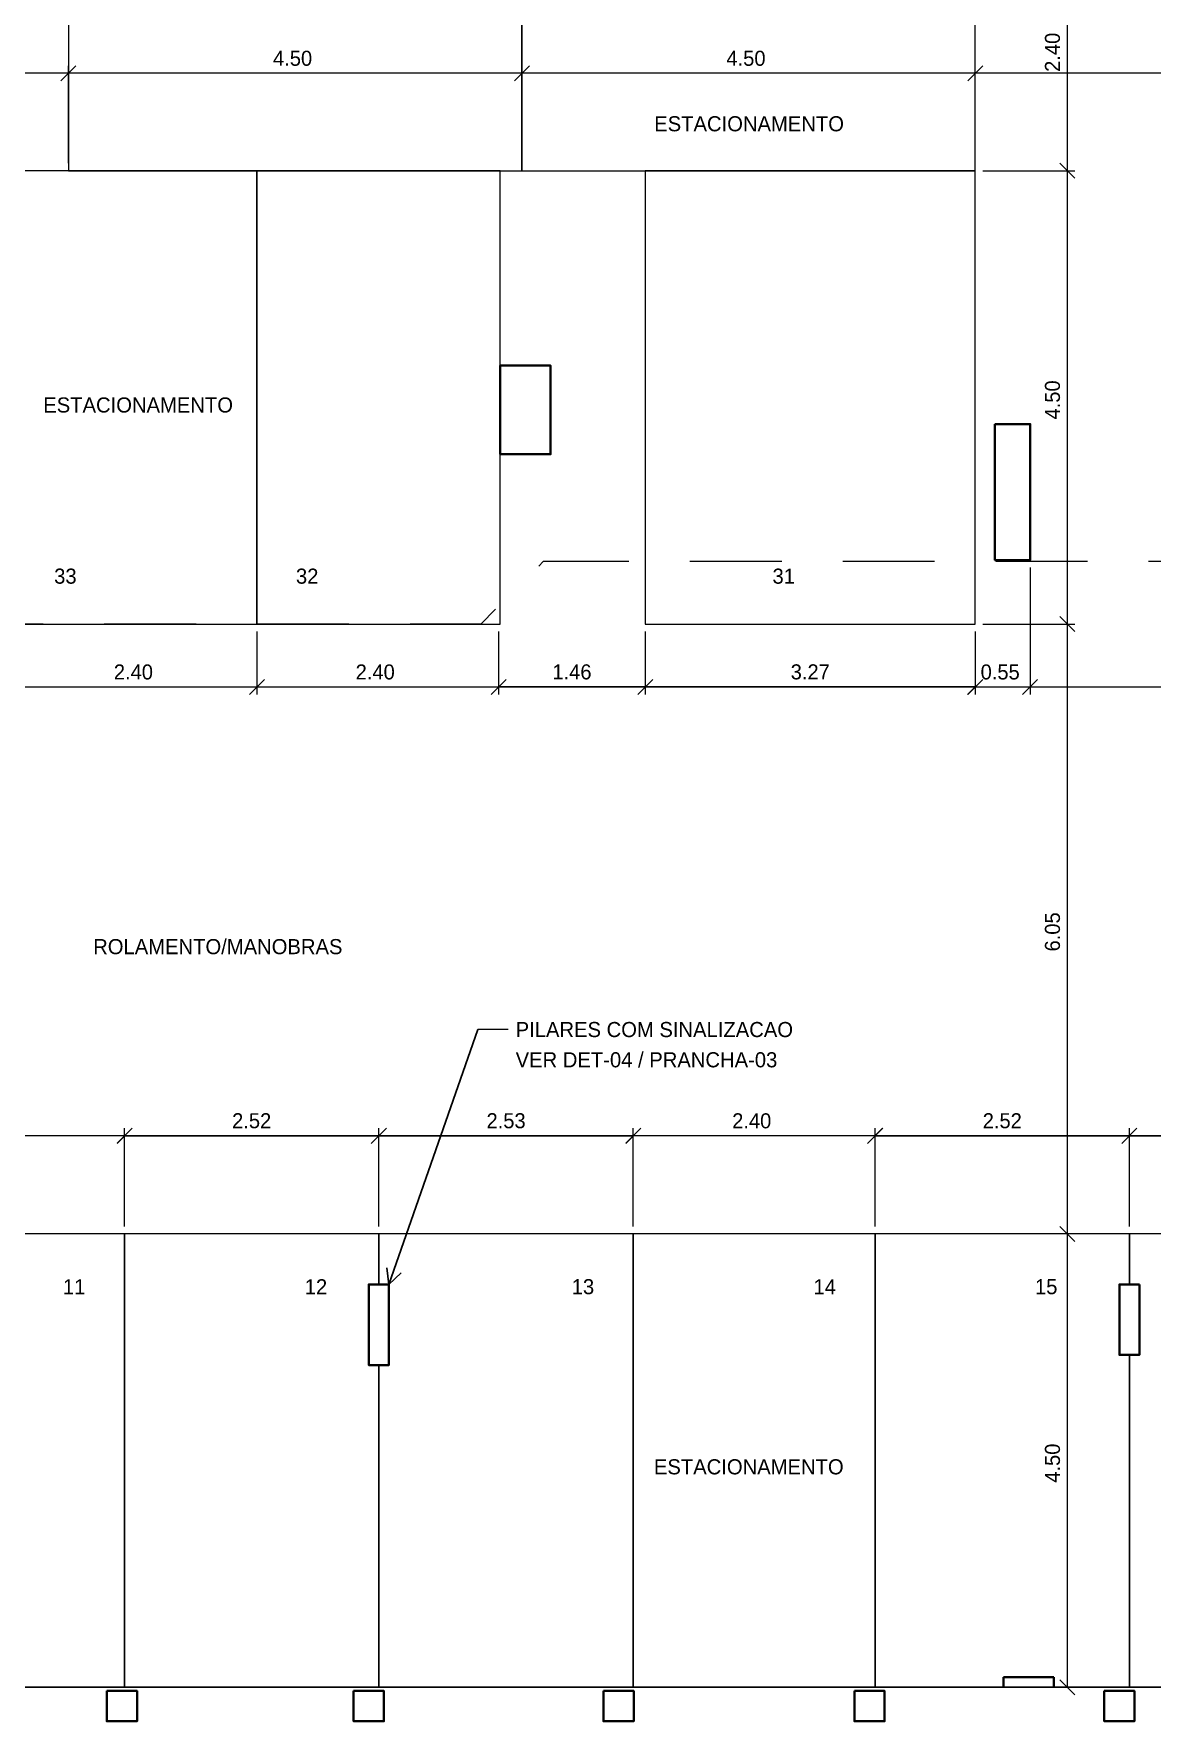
# Model space of a CAD drawing. Header units: metres. Extents: x -4.2 to 85, y -21.1 to 42.
# Drawn here: x 34.79 to 45.89, y 2.02 to 18.77 of the extents above; entities that cross this region are included whole.
import ezdxf
from ezdxf.enums import TextEntityAlignment as Align

# ---------------------------------------------------------------- set-up
doc = ezdxf.new("R2010")
doc.units = ezdxf.units.M
doc.header["$MEASUREMENT"] = 0
doc.linetypes.add('DGN Style 2', pattern=[1.517359, 0.910415, -0.606944])
doc.layers.add('Alvenaria', color=2, linetype='Continuous')
for name, color, linetype, lineweight in [('Level 23', 7, 'Continuous', 0), ('Level 24', 7, 'Continuous', 0), ('Level 42', 7, 'Continuous', 0), ('Level 7', 7, 'Continuous', 0), ('Level 8', 7, 'Continuous', 0)]:
    doc.layers.add(name, color=color, linetype=linetype, lineweight=lineweight)
doc.styles.add('Style-CIVIL', font='CIVIL.shx')
doc.styles.add('Style-INTL_ENGINEERING', font='INTL_ENGINEERING.shx')
doc.dimstyles.get("Standard").update_dxf_attribs({"dimtxt": 0.18, "dimasz": 0.18, "dimexe": 0.18, "dimexo": 0.0625, "dimgap": 0.09, "dimtad": 0, "dimtih": 1, "dimtoh": 1, "dimdec": 4, "dimzin": 1, "dimdsep": 46, "dimtxsty": 'Standard', "dimcen": 0, "dimadec": 0, "dimazin": 0, "dimtfac": 1, "dimtdec": 4, "dimtofl": 0, "dimtmove": 0, "dimatfit": 3, "dimfxl": 0, "dimtolj": 1, "dimtzin": 1, "dimarcsym": 0})

# ---------------------------------------------------------------- blocks, each defined once
blk = doc.blocks.new('*D26')
at = {"layer": 'Defpoints'}
for p in [(44.134, 12.909), (45.049, 12.909), (45.049, 9.883), (45.541, 6.857)]:
    blk.add_point(p, dxfattribs=at)
at = {"layer": 'Level 23', "color": 2, "linetype": 'Continuous', "lineweight": 0}
for p, q in [((44.209, 12.909), (45.124, 12.909)), ((44.975, 12.984), (45.124, 12.834)), ((45.049, 6.857), (45.049, 12.909)), ((45.124, 6.782), (44.975, 6.931)), ((45.467, 6.857), (44.975, 6.857))]:
    blk.add_line(p, q, dxfattribs=at)
at = {"layer": 'Level 23', "color": 2, "linetype": 'Continuous', "lineweight": 0, "style": 'Style-INTL_ENGINEERING'}
blk.add_text('6.05', height=0.1492, rotation=90, dxfattribs=at).set_placement((44.901, 9.66), align=Align.MIDDLE_LEFT)
blk = doc.blocks.new('_Oblique')
at = {"color": 0, "linetype": 'ByBlock', "lineweight": -2}
blk.add_line((0.5, 0.5), (-0.5, -0.5), dxfattribs=at)
blk = doc.blocks.new('*D27')
at = {"layer": 'Defpoints'}
for p in [(44.134, 17.409), (45.049, 17.409), (45.049, 15.159), (44.134, 12.909)]:
    blk.add_point(p, dxfattribs=at)
at = {"layer": 'Level 23', "color": 2, "linetype": 'Continuous', "lineweight": 0}
for p, q in [((44.975, 17.484), (45.124, 17.334)), ((44.209, 17.409), (45.124, 17.409)), ((45.049, 12.909), (45.049, 17.409)), ((44.209, 12.909), (45.124, 12.909)), ((45.124, 12.834), (44.975, 12.984))]:
    blk.add_line(p, q, dxfattribs=at)
at = {"layer": 'Level 23', "color": 2, "linetype": 'Continuous', "lineweight": 0, "style": 'Style-INTL_ENGINEERING'}
blk.add_text('4.50', height=0.1492, rotation=90, dxfattribs=at).set_placement((44.901, 14.94), align=Align.MIDDLE_LEFT)
blk = doc.blocks.new('*D28')
at = {"layer": 'Defpoints'}
for p in [(44.134, 19.809), (45.049, 19.809), (45.049, 18.609), (44.134, 17.409)]:
    blk.add_point(p, dxfattribs=at)
at = {"layer": 'Level 23', "color": 2, "linetype": 'Continuous', "lineweight": 0}
for p, q in [((44.209, 19.809), (45.124, 19.809)), ((44.975, 19.884), (45.124, 19.734)), ((45.049, 17.409), (45.049, 19.809)), ((45.124, 17.334), (44.975, 17.484)), ((44.209, 17.409), (45.124, 17.409))]:
    blk.add_line(p, q, dxfattribs=at)
at = {"layer": 'Level 23', "color": 2, "linetype": 'Continuous', "lineweight": 0, "style": 'Style-INTL_ENGINEERING'}
blk.add_text('2.40', height=0.1492, rotation=90, dxfattribs=at).set_placement((44.901, 18.39), align=Align.MIDDLE_LEFT)
blk = doc.blocks.new('*D25')
at = {"layer": 'Defpoints'}
for p in [(45.049, 6.857), (45.541, 6.857), (45.049, 4.607), (45.541, 2.357)]:
    blk.add_point(p, dxfattribs=at)
at = {"layer": 'Level 23', "color": 2, "linetype": 'Continuous', "lineweight": 0}
for p, q in [((44.975, 6.931), (45.124, 6.782)), ((45.467, 6.857), (44.975, 6.857)), ((45.049, 2.357), (45.049, 6.857)), ((45.124, 2.282), (44.975, 2.431)), ((45.467, 2.357), (44.975, 2.357))]:
    blk.add_line(p, q, dxfattribs=at)
at = {"layer": 'Level 23', "color": 2, "linetype": 'Continuous', "lineweight": 0, "style": 'Style-INTL_ENGINEERING'}
blk.add_text('4.50', height=0.1492, rotation=90, dxfattribs=at).set_placement((44.901, 4.387), align=Align.MIDDLE_LEFT)
blk = doc.blocks.new('TerminatorOpen')
at = {"color": 0, "linetype": 'ByBlock', "lineweight": -2}
for q in [(-1, 0.5), (-1, 0), (-1, -0.5)]:
    blk.add_line((0, 0), q, dxfattribs=at)
blk = doc.blocks.new('*D170')
at = {"layer": 'Defpoints', "color": 0, "linetype": 'Continuous', "lineweight": 40}
for p in [(45.665, 7.83), (45.665, 6.857), (48.191, 6.857)]:
    blk.add_point(p, dxfattribs=at)
at = {"layer": 'Level 23', "color": 2, "linetype": 'Continuous', "lineweight": 0}
for p, q in [((45.665, 6.931), (45.665, 7.905)), ((48.191, 6.931), (48.191, 7.905))]:
    blk.add_line(p, q, dxfattribs=at)
at = {"layer": 'Level 23', "color": 0, "linetype": 'Continuous', "lineweight": -2}
blk.add_line((48.191, 7.83), (45.665, 7.83), dxfattribs=at)
at = {"layer": 'Level 23', "color": 0, "linetype": 'Continuous', "lineweight": -2, "xscale": 0.14925, "yscale": 0.14925, "zscale": 0.14925, "rotation": 180}
blk.add_blockref('_Oblique', (45.665, 7.83), dxfattribs=at)
at = {"layer": 'Level 23', "color": 0, "linetype": 'Continuous', "lineweight": -2, "xscale": 0.14925, "yscale": 0.14925, "zscale": 0.14925}
blk.add_blockref('_Oblique', (48.191, 7.83), dxfattribs=at)
at = {"layer": 'Level 23', "color": 0, "linetype": 'Continuous', "lineweight": 0, "insert": (46.928, 7.979), "char_height": 0.1492, "attachment_point": 5, "style": 'Style-INTL_ENGINEERING'}
blk.add_mtext('2.53', dxfattribs=at)
blk = doc.blocks.new('*D171')
at = {"layer": 'Defpoints', "color": 0, "linetype": 'Continuous', "lineweight": 40}
for p in [(43.141, 7.83), (43.141, 6.857), (45.665, 6.857)]:
    blk.add_point(p, dxfattribs=at)
at = {"layer": 'Level 23', "color": 2, "linetype": 'Continuous', "lineweight": 0}
for p, q in [((43.141, 6.931), (43.141, 7.905)), ((45.665, 6.931), (45.665, 7.905))]:
    blk.add_line(p, q, dxfattribs=at)
at = {"layer": 'Level 23', "color": 0, "linetype": 'Continuous', "lineweight": -2}
blk.add_line((45.665, 7.83), (43.141, 7.83), dxfattribs=at)
at = {"layer": 'Level 23', "color": 0, "linetype": 'Continuous', "lineweight": -2, "xscale": 0.14925, "yscale": 0.14925, "zscale": 0.14925, "rotation": 180}
blk.add_blockref('_Oblique', (43.141, 7.83), dxfattribs=at)
at = {"layer": 'Level 23', "color": 0, "linetype": 'Continuous', "lineweight": -2, "xscale": 0.14925, "yscale": 0.14925, "zscale": 0.14925}
blk.add_blockref('_Oblique', (45.665, 7.83), dxfattribs=at)
at = {"layer": 'Level 23', "color": 0, "linetype": 'Continuous', "lineweight": 0, "insert": (44.403, 7.979), "char_height": 0.1492, "attachment_point": 5, "style": 'Style-INTL_ENGINEERING'}
blk.add_mtext('2.52', dxfattribs=at)
blk = doc.blocks.new('*D172')
at = {"layer": 'Defpoints'}
for p in [(40.741, 7.83), (41.941, 7.83), (40.741, 6.857), (43.141, 6.857)]:
    blk.add_point(p, dxfattribs=at)
at = {"layer": 'Level 23', "color": 2, "linetype": 'Continuous', "lineweight": 0}
for p, q in [((40.667, 7.756), (40.816, 7.905)), ((40.741, 6.931), (40.741, 7.905)), ((43.216, 7.905), (43.067, 7.756)), ((43.141, 6.931), (43.141, 7.905)), ((43.141, 7.83), (40.741, 7.83))]:
    blk.add_line(p, q, dxfattribs=at)
at = {"layer": 'Level 23', "color": 2, "linetype": 'Continuous', "lineweight": 0, "style": 'Style-INTL_ENGINEERING'}
blk.add_text('2.40', height=0.1492, dxfattribs=at).set_placement((41.722, 7.979), align=Align.MIDDLE_LEFT)
blk = doc.blocks.new('*D173')
at = {"layer": 'Defpoints', "color": 0, "linetype": 'Continuous', "lineweight": 40}
for p in [(38.215, 7.83), (38.215, 6.857), (40.741, 6.857)]:
    blk.add_point(p, dxfattribs=at)
at = {"layer": 'Level 23', "color": 2, "linetype": 'Continuous', "lineweight": 0}
for p, q in [((38.215, 6.931), (38.215, 7.905)), ((40.741, 6.931), (40.741, 7.905))]:
    blk.add_line(p, q, dxfattribs=at)
at = {"layer": 'Level 23', "color": 0, "linetype": 'Continuous', "lineweight": -2}
blk.add_line((40.741, 7.83), (38.215, 7.83), dxfattribs=at)
at = {"layer": 'Level 23', "color": 0, "linetype": 'Continuous', "lineweight": -2, "xscale": 0.14925, "yscale": 0.14925, "zscale": 0.14925, "rotation": 180}
blk.add_blockref('_Oblique', (38.215, 7.83), dxfattribs=at)
at = {"layer": 'Level 23', "color": 0, "linetype": 'Continuous', "lineweight": -2, "xscale": 0.14925, "yscale": 0.14925, "zscale": 0.14925}
blk.add_blockref('_Oblique', (40.741, 7.83), dxfattribs=at)
at = {"layer": 'Level 23', "color": 0, "linetype": 'Continuous', "lineweight": 0, "insert": (39.478, 7.979), "char_height": 0.1492, "attachment_point": 5, "style": 'Style-INTL_ENGINEERING'}
blk.add_mtext('2.53', dxfattribs=at)
blk = doc.blocks.new('*D174')
at = {"layer": 'Defpoints', "color": 0, "linetype": 'Continuous', "lineweight": 40}
for p in [(35.691, 7.83), (35.691, 6.857), (38.215, 6.857)]:
    blk.add_point(p, dxfattribs=at)
at = {"layer": 'Level 23', "color": 2, "linetype": 'Continuous', "lineweight": 0}
for p, q in [((35.691, 6.931), (35.691, 7.905)), ((38.215, 6.931), (38.215, 7.905))]:
    blk.add_line(p, q, dxfattribs=at)
at = {"layer": 'Level 23', "color": 0, "linetype": 'Continuous', "lineweight": -2}
blk.add_line((38.215, 7.83), (35.691, 7.83), dxfattribs=at)
at = {"layer": 'Level 23', "color": 0, "linetype": 'Continuous', "lineweight": -2, "xscale": 0.14925, "yscale": 0.14925, "zscale": 0.14925, "rotation": 180}
blk.add_blockref('_Oblique', (35.691, 7.83), dxfattribs=at)
at = {"layer": 'Level 23', "color": 0, "linetype": 'Continuous', "lineweight": -2, "xscale": 0.14925, "yscale": 0.14925, "zscale": 0.14925}
blk.add_blockref('_Oblique', (38.215, 7.83), dxfattribs=at)
at = {"layer": 'Level 23', "color": 0, "linetype": 'Continuous', "lineweight": 0, "insert": (36.953, 7.979), "char_height": 0.1492, "attachment_point": 5, "style": 'Style-INTL_ENGINEERING'}
blk.add_mtext('2.52', dxfattribs=at)
blk = doc.blocks.new('*D175')
at = {"layer": 'Defpoints'}
for p in [(33.291, 7.83), (34.491, 7.83), (33.291, 6.857), (35.691, 6.857)]:
    blk.add_point(p, dxfattribs=at)
at = {"layer": 'Level 23', "color": 2, "linetype": 'Continuous', "lineweight": 0}
for p, q in [((33.217, 7.756), (33.366, 7.905)), ((33.291, 6.931), (33.291, 7.905)), ((35.766, 7.905), (35.617, 7.756)), ((35.691, 6.931), (35.691, 7.905)), ((35.691, 7.83), (33.291, 7.83))]:
    blk.add_line(p, q, dxfattribs=at)
at = {"layer": 'Level 23', "color": 2, "linetype": 'Continuous', "lineweight": 0, "style": 'Style-INTL_ENGINEERING'}
blk.add_text('2.40', height=0.1492, dxfattribs=at).set_placement((34.272, 7.979), align=Align.MIDDLE_LEFT)
blk = doc.blocks.new('*D216')
at = {"layer": 'Defpoints'}
for p in [(34.604, 12.909), (37.004, 12.909), (35.804, 12.285), (37.004, 12.285)]:
    blk.add_point(p, dxfattribs=at)
at = {"layer": 'Level 23', "color": 2, "linetype": 'Continuous', "lineweight": 0}
for p, q in [((34.604, 12.835), (34.604, 12.211)), ((37.004, 12.835), (37.004, 12.211)), ((34.53, 12.21), (34.679, 12.36)), ((34.604, 12.285), (37.004, 12.285)), ((37.079, 12.36), (36.93, 12.21))]:
    blk.add_line(p, q, dxfattribs=at)
at = {"layer": 'Level 23', "color": 2, "linetype": 'Continuous', "lineweight": 0, "style": 'Style-INTL_ENGINEERING'}
blk.add_text('2.40', height=0.1492, dxfattribs=at).set_placement((35.585, 12.434), align=Align.MIDDLE_LEFT)
blk = doc.blocks.new('*D217')
at = {"layer": 'Defpoints'}
for p in [(37.004, 12.909), (39.404, 12.909), (38.204, 12.285), (39.404, 12.285)]:
    blk.add_point(p, dxfattribs=at)
at = {"layer": 'Level 23', "color": 2, "linetype": 'Continuous', "lineweight": 0}
for p, q in [((37.004, 12.835), (37.004, 12.211)), ((39.404, 12.835), (39.404, 12.211)), ((36.93, 12.21), (37.079, 12.36)), ((37.004, 12.285), (39.404, 12.285)), ((39.479, 12.36), (39.33, 12.21))]:
    blk.add_line(p, q, dxfattribs=at)
at = {"layer": 'Level 23', "color": 2, "linetype": 'Continuous', "lineweight": 0, "style": 'Style-INTL_ENGINEERING'}
blk.add_text('2.40', height=0.1492, dxfattribs=at).set_placement((37.985, 12.434), align=Align.MIDDLE_LEFT)
blk = doc.blocks.new('*D218')
at = {"layer": 'Defpoints', "color": 0, "linetype": 'Continuous', "lineweight": 40}
for p in [(39.404, 12.909), (40.86, 12.909), (40.86, 12.285)]:
    blk.add_point(p, dxfattribs=at)
at = {"layer": 'Level 23', "color": 2, "linetype": 'Continuous', "lineweight": 0}
for p, q in [((39.404, 12.835), (39.404, 12.211)), ((40.86, 12.835), (40.86, 12.211))]:
    blk.add_line(p, q, dxfattribs=at)
at = {"layer": 'Level 23', "color": 0, "linetype": 'Continuous', "lineweight": -2}
blk.add_line((39.404, 12.285), (40.86, 12.285), dxfattribs=at)
at = {"layer": 'Level 23', "color": 0, "linetype": 'Continuous', "lineweight": -2, "xscale": 0.14925, "yscale": 0.14925, "zscale": 0.14925, "rotation": 180}
blk.add_blockref('_Oblique', (39.404, 12.285), dxfattribs=at)
at = {"layer": 'Level 23', "color": 0, "linetype": 'Continuous', "lineweight": -2, "xscale": 0.14925, "yscale": 0.14925, "zscale": 0.14925}
blk.add_blockref('_Oblique', (40.86, 12.285), dxfattribs=at)
at = {"layer": 'Level 23', "color": 0, "linetype": 'Continuous', "lineweight": 0, "insert": (40.132, 12.434), "char_height": 0.1492, "attachment_point": 5, "style": 'Style-INTL_ENGINEERING'}
blk.add_mtext('1.46', dxfattribs=at)
blk = doc.blocks.new('*D219')
at = {"layer": 'Defpoints', "color": 0, "linetype": 'Continuous', "lineweight": 40}
for p in [(40.86, 12.909), (44.134, 12.909), (44.134, 12.285)]:
    blk.add_point(p, dxfattribs=at)
at = {"layer": 'Level 23', "color": 2, "linetype": 'Continuous', "lineweight": 0}
for p, q in [((40.86, 12.835), (40.86, 12.211)), ((44.134, 12.835), (44.134, 12.211))]:
    blk.add_line(p, q, dxfattribs=at)
at = {"layer": 'Level 23', "color": 0, "linetype": 'Continuous', "lineweight": -2}
blk.add_line((40.86, 12.285), (44.134, 12.285), dxfattribs=at)
at = {"layer": 'Level 23', "color": 0, "linetype": 'Continuous', "lineweight": -2, "xscale": 0.14925, "yscale": 0.14925, "zscale": 0.14925, "rotation": 180}
blk.add_blockref('_Oblique', (40.86, 12.285), dxfattribs=at)
at = {"layer": 'Level 23', "color": 0, "linetype": 'Continuous', "lineweight": -2, "xscale": 0.14925, "yscale": 0.14925, "zscale": 0.14925}
blk.add_blockref('_Oblique', (44.134, 12.285), dxfattribs=at)
at = {"layer": 'Level 23', "color": 0, "linetype": 'Continuous', "lineweight": 0, "insert": (42.497, 12.434), "char_height": 0.1492, "attachment_point": 5, "style": 'Style-INTL_ENGINEERING'}
blk.add_mtext('3.27', dxfattribs=at)
blk = doc.blocks.new('*D220')
at = {"layer": 'Defpoints'}
for p in [(44.68, 13.545), (44.134, 12.909), (44.407, 12.285), (44.68, 12.285)]:
    blk.add_point(p, dxfattribs=at)
at = {"layer": 'Level 23', "color": 2, "linetype": 'Continuous', "lineweight": 0}
for p, q in [((44.68, 13.47), (44.68, 12.211)), ((44.134, 12.835), (44.134, 12.211)), ((44.06, 12.21), (44.209, 12.36)), ((44.134, 12.285), (44.68, 12.285)), ((44.754, 12.36), (44.605, 12.21))]:
    blk.add_line(p, q, dxfattribs=at)
at = {"layer": 'Level 23', "color": 2, "linetype": 'Continuous', "lineweight": 0, "style": 'Style-INTL_ENGINEERING'}
blk.add_text('0.55', height=0.1492, dxfattribs=at).set_placement((44.188, 12.434), align=Align.MIDDLE_LEFT)
blk = doc.blocks.new('*D221')
at = {"layer": 'Defpoints'}
for p in [(44.68, 13.545), (50.625, 12.954), (47.652, 12.285), (50.625, 12.285)]:
    blk.add_point(p, dxfattribs=at)
at = {"layer": 'Level 23', "color": 2, "linetype": 'Continuous', "lineweight": 0}
for p, q in [((44.68, 13.47), (44.68, 12.211)), ((50.625, 12.88), (50.625, 12.211)), ((44.605, 12.21), (44.754, 12.36)), ((44.68, 12.285), (50.625, 12.285)), ((50.699, 12.36), (50.55, 12.21))]:
    blk.add_line(p, q, dxfattribs=at)
at = {"layer": 'Level 23', "color": 2, "linetype": 'Continuous', "lineweight": 0, "style": 'Style-INTL_ENGINEERING'}
blk.add_text('5.95', height=0.1492, dxfattribs=at).set_placement((47.439, 12.434), align=Align.MIDDLE_LEFT)
blk = doc.blocks.new('*D258')
at = {"layer": 'Defpoints'}
for p in [(44.134, 18.377), (47.38, 18.377), (50.625, 17.454), (44.134, 17.409)]:
    blk.add_point(p, dxfattribs=at)
at = {"layer": 'Level 23', "color": 2, "linetype": 'Continuous', "lineweight": 0}
for p, q in [((44.06, 18.302), (44.209, 18.451)), ((44.134, 17.483), (44.134, 18.451)), ((50.699, 18.451), (50.55, 18.302)), ((50.625, 17.528), (50.625, 18.451)), ((50.625, 18.377), (44.134, 18.377))]:
    blk.add_line(p, q, dxfattribs=at)
at = {"layer": 'Level 23', "color": 2, "linetype": 'Continuous', "lineweight": 0, "style": 'Style-INTL_ENGINEERING'}
blk.add_text('6.49', height=0.1492, dxfattribs=at).set_placement((47.162, 18.525), align=Align.MIDDLE_LEFT)
blk = doc.blocks.new('*D259')
at = {"layer": 'Defpoints'}
for p in [(39.634, 18.377), (41.884, 18.377), (39.634, 17.409), (44.134, 17.409)]:
    blk.add_point(p, dxfattribs=at)
at = {"layer": 'Level 23', "color": 2, "linetype": 'Continuous', "lineweight": 0}
for p, q in [((39.56, 18.302), (39.709, 18.451)), ((39.634, 17.483), (39.634, 18.451)), ((44.209, 18.451), (44.06, 18.302)), ((44.134, 17.483), (44.134, 18.451)), ((44.134, 18.377), (39.634, 18.377))]:
    blk.add_line(p, q, dxfattribs=at)
at = {"layer": 'Level 23', "color": 2, "linetype": 'Continuous', "lineweight": 0, "style": 'Style-INTL_ENGINEERING'}
blk.add_text('4.50', height=0.1492, dxfattribs=at).set_placement((41.665, 18.525), align=Align.MIDDLE_LEFT)
blk = doc.blocks.new('*D260')
at = {"layer": 'Defpoints'}
for p in [(35.134, 18.377), (37.384, 18.377), (35.134, 17.409), (39.634, 17.409)]:
    blk.add_point(p, dxfattribs=at)
at = {"layer": 'Level 23', "color": 2, "linetype": 'Continuous', "lineweight": 0}
for p, q in [((35.06, 18.302), (35.209, 18.451)), ((35.134, 17.483), (35.134, 18.451)), ((39.709, 18.451), (39.56, 18.302)), ((39.634, 17.483), (39.634, 18.451)), ((39.634, 18.377), (35.134, 18.377))]:
    blk.add_line(p, q, dxfattribs=at)
at = {"layer": 'Level 23', "color": 2, "linetype": 'Continuous', "lineweight": 0, "style": 'Style-INTL_ENGINEERING'}
blk.add_text('4.50', height=0.1492, dxfattribs=at).set_placement((37.165, 18.525), align=Align.MIDDLE_LEFT)
blk = doc.blocks.new('*D261')
at = {"layer": 'Defpoints'}
for p in [(32.64, 19.389), (32.64, 18.377), (33.887, 18.377), (35.134, 17.409)]:
    blk.add_point(p, dxfattribs=at)
at = {"layer": 'Level 23', "color": 2, "linetype": 'Continuous', "lineweight": 0}
for p, q in [((32.64, 19.315), (32.64, 18.302)), ((32.565, 18.302), (32.714, 18.451)), ((35.209, 18.451), (35.06, 18.302)), ((35.134, 17.483), (35.134, 18.451)), ((35.134, 18.377), (32.64, 18.377))]:
    blk.add_line(p, q, dxfattribs=at)
at = {"layer": 'Level 23', "color": 2, "linetype": 'Continuous', "lineweight": 0, "style": 'Style-INTL_ENGINEERING'}
blk.add_text('2.49', height=0.1492, dxfattribs=at).set_placement((33.674, 18.525), align=Align.MIDDLE_LEFT)

msp = doc.modelspace()

# ---------------------------------------------------------------- linework, layer by layer
at = {"layer": 'Alvenaria', "lineweight": 40}
for p, q in [((44.415, 2.357), (44.415, 2.457)), ((44.415, 2.457), (44.915, 2.457)), ((44.915, 2.357), (44.915, 2.457))]:
    msp.add_line(p, q, dxfattribs=at)
at = {"layer": 'Level 24', "color": 2, "linetype": 'Continuous', "lineweight": 0}
msp.add_line((39.498, 8.885), (39.198, 8.885), dxfattribs=at)
at = {"layer": 'Level 42', "color": 2, "linetype": 'Continuous', "lineweight": 40, "flags": 128}
for points in [[(39.42, 15.475), (39.92, 15.475), (39.92, 14.595), (39.42, 14.595)], [(44.33, 14.895), (44.68, 14.895), (44.68, 13.545), (44.33, 13.545)], [(38.315, 6.355), (38.115, 6.355), (38.115, 5.555), (38.315, 5.555)], [(45.765, 6.355), (45.565, 6.355), (45.565, 5.655), (45.765, 5.655)], [(35.515, 2.32), (35.815, 2.32), (35.815, 2.02), (35.515, 2.02)], [(37.965, 2.32), (38.265, 2.32), (38.265, 2.02), (37.965, 2.02)], [(40.445, 2.32), (40.745, 2.32), (40.745, 2.02), (40.445, 2.02)], [(42.935, 2.32), (43.235, 2.32), (43.235, 2.02), (42.935, 2.02)], [(45.415, 2.32), (45.715, 2.32), (45.715, 2.02), (45.415, 2.02)]]:
    msp.add_lwpolyline(points, close=True, dxfattribs=at)
at = {"layer": 'Level 7', "color": 7, "linetype": 'Continuous', "lineweight": 30, "flags": 128}
msp.add_lwpolyline([(48.707, 33.205), (58.506, 33.325), (58.734, 13.389), (58.86, 2.357), (8.148, 2.357)], dxfattribs=at)
at = {"layer": 'Level 8', "color": 7, "linetype": 'DGN Style 2', "lineweight": 0, "flags": 128}
msp.add_lwpolyline([(33.725, 21.939), (38.035, 21.939), (38.035, 22.689), (46.865, 22.689), (46.865, 21.289), (50.625, 21.289), (50.625, 14.579), (49.925, 14.579), (49.925, 14.079), (49.375, 13.529), (39.847, 13.529), (39.227, 12.909), (31.911, 12.909), (31.694, 13.126), (29.305, 13.126), (29.088, 12.909), (21.772, 12.909), (21.152, 13.529), (11.625, 13.529), (11.075, 14.079), (11.075, 14.579), (10.375, 14.579), (10.375, 21.289), (14.135, 21.289), (14.135, 22.689), (22.965, 22.689), (22.965, 21.939), (27.274, 21.939), (27.274, 26.725), (33.724, 26.725), (33.725, 21.939)], dxfattribs=at)
at = {"layer": 'Level 8', "color": 7, "linetype": 'Continuous', "lineweight": 13, "flags": 128}
for points in [[(35.134, 19.809), (35.134, 17.409), (39.634, 17.409), (39.634, 19.809)], [(39.634, 19.809), (39.634, 17.409), (44.134, 17.409), (44.134, 19.809)], [(37.004, 17.409), (34.604, 17.409), (34.604, 12.909), (37.004, 12.909)], [(39.42, 17.409), (37.004, 17.409), (37.004, 12.909), (39.42, 12.909)], [(44.134, 17.409), (40.86, 17.409), (40.86, 12.909), (44.134, 12.909)], [(35.691, 6.857), (33.291, 6.857), (33.291, 2.357), (35.691, 2.357)], [(43.141, 6.857), (40.741, 6.857), (40.741, 2.357), (43.141, 2.357)]]:
    msp.add_lwpolyline(points, close=True, dxfattribs=at)
for points in [[(38.215, 6.355), (38.215, 6.857), (35.691, 6.857), (35.691, 2.357), (38.215, 2.357), (38.215, 5.555)], [(38.215, 5.555), (38.215, 2.357), (40.741, 2.357), (40.741, 6.857), (38.215, 6.857), (38.215, 6.355)], [(45.665, 6.355), (45.665, 6.857), (43.141, 6.857), (43.141, 2.357), (45.665, 2.357), (45.665, 5.655)], [(45.665, 5.655), (45.665, 2.357), (48.191, 2.357), (48.191, 6.857), (45.665, 6.857), (45.665, 6.355)]]:
    msp.add_lwpolyline(points, dxfattribs=at)

# ---------------------------------------------------------------- texts
at = {"layer": 'Level 24', "color": 2, "linetype": 'Continuous', "lineweight": 13, "char_height": 0.15}
for s, insert, attachment_point, line_spacing_factor, style in [('ESTACIONAMENTO\\P', (41.89, 17.874), 5, 1.200006, 'Style-INTL_ENGINEERING'), ('ESTACIONAMENTO\\P', (35.826, 15.083), 5, 1.200006, 'Style-INTL_ENGINEERING'), ('33\\P', (35.104, 13.384), 5, 1.200006, 'Style-INTL_ENGINEERING'), ('32\\P', (37.504, 13.384), 5, 1.200006, 'Style-INTL_ENGINEERING'), ('31\\P', (42.234, 13.384), 5, 1.200006, 'Style-INTL_ENGINEERING'), ('ROLAMENTO/MANOBRAS\\P', (36.617, 9.707), 5, 1.200006, 'Style-INTL_ENGINEERING'), ('PILARES COM SINALIZACAO\\PVER DET-04 / PRANCHA-03\\P', (39.573, 8.96), 1, 1.2, 'Style-CIVIL'), ('11\\P', (35.191, 6.332), 5, 1.200006, 'Style-INTL_ENGINEERING'), ('12\\P', (37.591, 6.332), 5, 1.200006, 'Style-INTL_ENGINEERING'), ('13\\P', (40.241, 6.332), 5, 1.200006, 'Style-INTL_ENGINEERING'), ('14\\P', (42.641, 6.332), 5, 1.200006, 'Style-INTL_ENGINEERING'), ('15\\P', (44.839, 6.332), 5, 1.200006, 'Style-INTL_ENGINEERING'), ('ESTACIONAMENTO\\P', (41.887, 4.544), 5, 1.200006, 'Style-INTL_ENGINEERING')]:
    msp.add_mtext(s, dxfattribs=dict(at, insert=insert, attachment_point=attachment_point, line_spacing_factor=line_spacing_factor, style=style))

# ---------------------------------------------------------------- dimensions: what is measured, and where the dimension line sits
at = {"layer": 'Level 23', "color": 2, "linetype": 'Continuous', "lineweight": 0}
for base, p1, p2, angle, override, picture, middle in [((45.049, 19.809), (44.134, 17.409), (44.134, 19.809), 90, {"dimtxt": 0.14925, "dimasz": 0.14925, "dimexe": 0.07425, "dimexo": 0.07425, "dimgap": 0.07425, "dimtad": 1, "dimtih": 0, "dimtoh": 0, "dimdec": 2, "dimzin": 3, "dimtxsty": 'Style-INTL_ENGINEERING', "dimblk": 'Oblique', "dimclre": 2, "dimtdec": 2, "dimatfit": 1, "dimtolj": 0, "dimtzin": 3, "dimlwe": 0}, '*D28', (45.049, 18.609)), ((32.64, 18.377), (35.134, 17.409), (32.64, 19.389), 180, {"dimtxt": 0.14925, "dimasz": 0.14925, "dimexe": 0.07425, "dimexo": 0.07425, "dimgap": 0.07425, "dimtad": 1, "dimtih": 0, "dimtoh": 0, "dimdec": 2, "dimzin": 7, "dimtxsty": 'Style-INTL_ENGINEERING', "dimblk": 'Oblique', "dimclre": 2, "dimtdec": 2, "dimatfit": 1, "dimtolj": 0, "dimtzin": 7, "dimlwe": 0}, '*D261', (33.887, 18.377)), ((35.134, 18.377), (39.634, 17.409), (35.134, 17.409), 180, {"dimtxt": 0.14925, "dimasz": 0.14925, "dimexe": 0.07425, "dimexo": 0.07425, "dimgap": 0.07425, "dimtad": 1, "dimtih": 0, "dimtoh": 0, "dimdec": 2, "dimzin": 7, "dimtxsty": 'Style-INTL_ENGINEERING', "dimblk": 'Oblique', "dimclre": 2, "dimtdec": 2, "dimatfit": 1, "dimtolj": 0, "dimtzin": 7, "dimlwe": 0}, '*D260', (37.384, 18.377)), ((39.634, 18.377), (44.134, 17.409), (39.634, 17.409), 180, {"dimtxt": 0.14925, "dimasz": 0.14925, "dimexe": 0.07425, "dimexo": 0.07425, "dimgap": 0.07425, "dimtad": 1, "dimtih": 0, "dimtoh": 0, "dimdec": 2, "dimzin": 7, "dimtxsty": 'Style-INTL_ENGINEERING', "dimblk": 'Oblique', "dimclre": 2, "dimtdec": 2, "dimatfit": 1, "dimtolj": 0, "dimtzin": 7, "dimlwe": 0}, '*D259', (41.884, 18.377)), ((44.134, 18.377), (50.625, 17.454), (44.134, 17.409), 180, {"dimtxt": 0.14925, "dimasz": 0.14925, "dimexe": 0.07425, "dimexo": 0.07425, "dimgap": 0.07425, "dimtad": 1, "dimtih": 0, "dimtoh": 0, "dimdec": 2, "dimzin": 7, "dimtxsty": 'Style-INTL_ENGINEERING', "dimblk": 'Oblique', "dimclre": 2, "dimtdec": 2, "dimatfit": 1, "dimtolj": 0, "dimtzin": 7, "dimlwe": 0}, '*D258', (47.38, 18.377)), ((45.049, 17.409), (44.134, 12.909), (44.134, 17.409), 90, {"dimtxt": 0.14925, "dimasz": 0.14925, "dimexe": 0.07425, "dimexo": 0.07425, "dimgap": 0.07425, "dimtad": 1, "dimtih": 0, "dimtoh": 0, "dimdec": 2, "dimzin": 3, "dimtxsty": 'Style-INTL_ENGINEERING', "dimblk": 'Oblique', "dimclre": 2, "dimtdec": 2, "dimatfit": 1, "dimtolj": 0, "dimtzin": 3, "dimlwe": 0}, '*D27', (45.049, 15.159)), ((45.049, 12.909), (45.541, 6.857), (44.134, 12.909), 90, {"dimtxt": 0.14925, "dimasz": 0.14925, "dimexe": 0.07425, "dimexo": 0.07425, "dimgap": 0.07425, "dimtad": 1, "dimtih": 0, "dimtoh": 0, "dimdec": 2, "dimzin": 3, "dimtxsty": 'Style-INTL_ENGINEERING', "dimblk": 'Oblique', "dimclre": 2, "dimtdec": 2, "dimatfit": 1, "dimtolj": 0, "dimtzin": 3, "dimlwe": 0}, '*D26', (45.049, 9.883)), ((33.291, 7.83), (35.691, 6.857), (33.291, 6.857), 180, {"dimtxt": 0.14925, "dimasz": 0.14925, "dimexe": 0.07425, "dimexo": 0.07425, "dimgap": 0.07425, "dimtad": 1, "dimtih": 0, "dimtoh": 0, "dimdec": 2, "dimzin": 3, "dimtxsty": 'Style-INTL_ENGINEERING', "dimblk": 'Oblique', "dimclre": 2, "dimtdec": 2, "dimatfit": 1, "dimtolj": 0, "dimtzin": 3, "dimlwe": 0}, '*D175', (34.491, 7.83)), ((35.691, 7.83), (38.215, 6.857), (35.691, 6.857), 180, {"dimtxt": 0.14925, "dimasz": 0.14925, "dimexe": 0.07425, "dimexo": 0.07425, "dimgap": 0.07425, "dimtad": 1, "dimtih": 0, "dimtoh": 0, "dimdec": 2, "dimzin": 3, "dimtxsty": 'Style-INTL_ENGINEERING', "dimblk": 'Oblique', "dimclre": 2, "dimtdec": 2, "dimatfit": 1, "dimtolj": 0, "dimtzin": 3, "dimlwe": 0}, '*D174', (36.953, 7.979)), ((38.215, 7.83), (40.741, 6.857), (38.215, 6.857), 180, {"dimtxt": 0.14925, "dimasz": 0.14925, "dimexe": 0.07425, "dimexo": 0.07425, "dimgap": 0.07425, "dimtad": 1, "dimtih": 0, "dimtoh": 0, "dimdec": 2, "dimzin": 3, "dimtxsty": 'Style-INTL_ENGINEERING', "dimblk": 'Oblique', "dimclre": 2, "dimtdec": 2, "dimatfit": 1, "dimtolj": 0, "dimtzin": 3, "dimlwe": 0}, '*D173', (39.478, 7.979)), ((40.741, 7.83), (43.141, 6.857), (40.741, 6.857), 180, {"dimtxt": 0.14925, "dimasz": 0.14925, "dimexe": 0.07425, "dimexo": 0.07425, "dimgap": 0.07425, "dimtad": 1, "dimtih": 0, "dimtoh": 0, "dimdec": 2, "dimzin": 3, "dimtxsty": 'Style-INTL_ENGINEERING', "dimblk": 'Oblique', "dimclre": 2, "dimtdec": 2, "dimatfit": 1, "dimtolj": 0, "dimtzin": 3, "dimlwe": 0}, '*D172', (41.941, 7.83)), ((43.141, 7.83), (45.665, 6.857), (43.141, 6.857), 180, {"dimtxt": 0.14925, "dimasz": 0.14925, "dimexe": 0.07425, "dimexo": 0.07425, "dimgap": 0.07425, "dimtad": 1, "dimtih": 0, "dimtoh": 0, "dimdec": 2, "dimzin": 3, "dimtxsty": 'Style-INTL_ENGINEERING', "dimblk": 'Oblique', "dimclre": 2, "dimtdec": 2, "dimatfit": 1, "dimtolj": 0, "dimtzin": 3, "dimlwe": 0}, '*D171', (44.403, 7.979)), ((45.665, 7.83), (48.191, 6.857), (45.665, 6.857), 180, {"dimtxt": 0.14925, "dimasz": 0.14925, "dimexe": 0.07425, "dimexo": 0.07425, "dimgap": 0.07425, "dimtad": 1, "dimtih": 0, "dimtoh": 0, "dimdec": 2, "dimzin": 3, "dimtxsty": 'Style-INTL_ENGINEERING', "dimblk": 'Oblique', "dimclre": 2, "dimtdec": 2, "dimatfit": 1, "dimtolj": 0, "dimtzin": 3, "dimlwe": 0}, '*D170', (46.928, 7.979)), ((45.049, 6.857), (45.541, 2.357), (45.541, 6.857), 90, {"dimtxt": 0.14925, "dimasz": 0.14925, "dimexe": 0.07425, "dimexo": 0.07425, "dimgap": 0.07425, "dimtad": 1, "dimtih": 0, "dimtoh": 0, "dimdec": 2, "dimzin": 3, "dimtxsty": 'Style-INTL_ENGINEERING', "dimblk": 'Oblique', "dimclre": 2, "dimtdec": 2, "dimatfit": 1, "dimtolj": 0, "dimtzin": 3, "dimlwe": 0}, '*D25', (45.049, 4.607))]:
    dim = msp.add_linear_dim(base=base, p1=p1, p2=p2, angle=angle, dimstyle='Standard', override=override, dxfattribs=at)
    dim.commit()
    dim.dimension.update_dxf_attribs({"geometry": picture, "text_midpoint": middle})
for base, p1, p2, picture, middle in [((44.68, 12.285), (44.134, 12.909), (44.68, 13.545), '*D220', (44.407, 12.285)), ((50.62455, 12.28494), (44.67953, 13.54463), (50.62455, 12.95408), '*D221', (47.65204, 12.28494)), ((37.004, 12.285), (34.604, 12.909), (37.004, 12.909), '*D216', (35.804, 12.285)), ((39.404, 12.285), (37.004, 12.909), (39.404, 12.909), '*D217', (38.204, 12.285)), ((40.86, 12.285), (39.404, 12.909), (40.86, 12.909), '*D218', (40.132, 12.434)), ((44.134, 12.285), (40.86, 12.909), (44.134, 12.909), '*D219', (42.497, 12.434))]:
    dim = msp.add_linear_dim(base=base, p1=p1, p2=p2, dimstyle='Standard', override={"dimtxt": 0.14925, "dimasz": 0.14925, "dimexe": 0.07425, "dimexo": 0.07425, "dimgap": 0.07425, "dimtad": 1, "dimtih": 0, "dimtoh": 0, "dimdec": 2, "dimzin": 3, "dimtxsty": 'Style-INTL_ENGINEERING', "dimblk": 'Oblique', "dimclre": 2, "dimtdec": 2, "dimatfit": 1, "dimtolj": 0, "dimtzin": 3, "dimlwe": 0}, dxfattribs=at)
    dim.commit()
    dim.dimension.update_dxf_attribs({"geometry": picture, "text_midpoint": middle})

# ---------------------------------------------------------------- leaders
msp.add_leader([(38.315, 6.355), (39.198, 8.885)], dimstyle='Standard', override={"dimtxt": 0.15, "dimasz": 0.15, "dimgap": 0, "dimtad": 1, "dimtxsty": 'Style-INTL_ENGINEERING', "dimldrblk": 'TerminatorOpen'}, dxfattribs=at)

doc.saveas('drawing.dxf')
